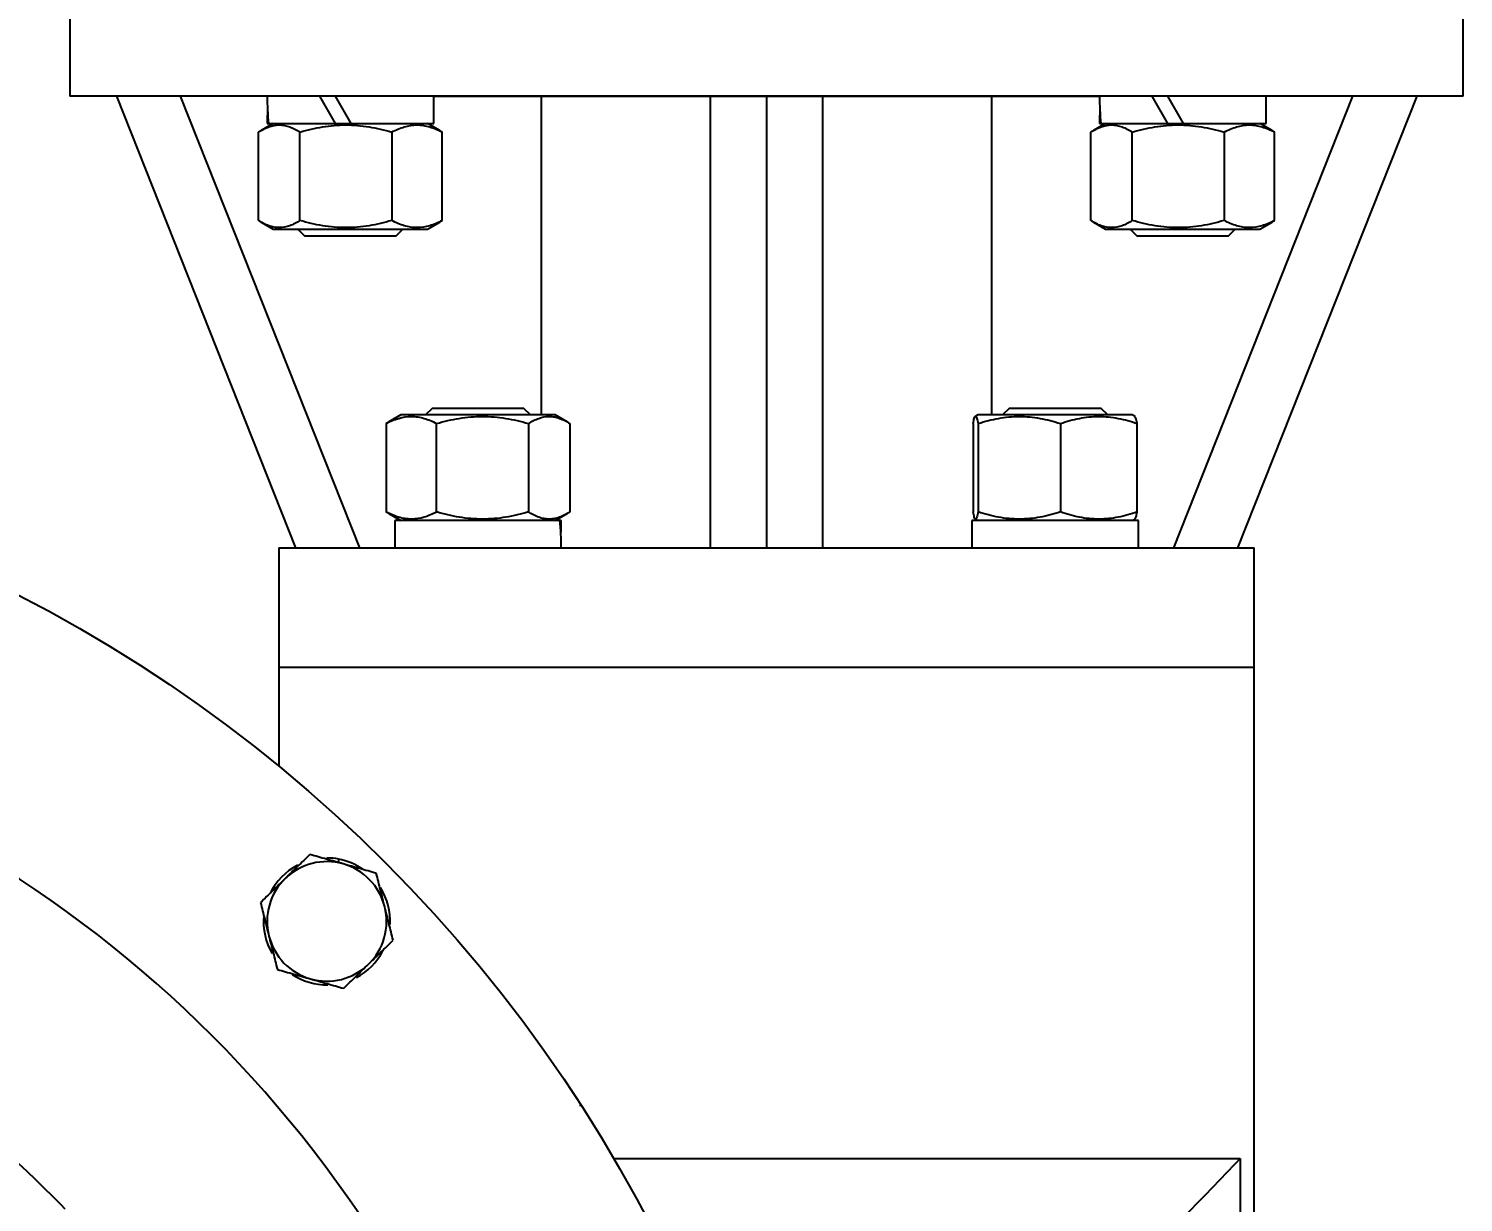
# Model space of a CAD drawing. Header units: millimetres. Extents: x 2278 to 4715, y 679 to 2402.
# Drawn here: x 3730.7 to 3946.9, y 1729.6 to 1906.4 of the extents above; entities that cross this region are included whole.
import ezdxf

# ---------------------------------------------------------------- set-up
doc = ezdxf.new("R2010")
doc.units = ezdxf.units.MM
doc.linetypes.add('AM_ISO08W050', pattern=[18, 12, -1.5, 3, -1.5])
for name, color, linetype, lineweight in [('AM_5', 3, 'Continuous', 25), ('AM_7', 4, 'AM_ISO08W050', 25), ('粗实线', 7, 'Continuous', 40)]:
    doc.layers.add(name, color=color, linetype=linetype, lineweight=lineweight)
doc.styles.add('SLDTEXTSTYLE1', font='txt.shx', dxfattribs={"width": 0.7, "bigfont": 'gbcbig.shx'})
doc.dimstyles.new('SLDDIMSTYLE12$3', dxfattribs={"dimtxt": 12, "dimasz": 10, "dimexe": 0, "dimexo": 0.0625, "dimgap": 0.875, "dimtad": 1, "dimdec": 1, "dimlfac": 1.8, "dimrnd": 1e-09, "dimzin": 12, "dimdsep": 46, "dimtxsty": 'SLDTEXTSTYLE1', "dimcen": 0.09, "dimdle": 8.16, "dimclrd": 3, "dimclre": 3, "dimadec": 0, "dimazin": 3, "dimtfac": 1, "dimtdec": 1, "dimtofl": 0, "dimtmove": 0, "dimatfit": 3, "dimfxl": 0, "dimfrac": 2, "dimtolj": 1, "dimlwd": 5, "dimlwe": 5, "dimarcsym": 0})

# ---------------------------------------------------------------- blocks, each defined once
blk = doc.blocks.new('*D82')
at = {"layer": 'AM_5', "color": 3, "linetype": 'Continuous', "lineweight": 5, "transparency": 16777216}
blk.add_line((3475.47, 1878.4), (3509.72, 1821.88), dxfattribs=at)
at = {"layer": 'AM_5', "color": 3, "lineweight": 5, "transparency": 16777216}
for p, q in [((3628.82, 1625.18), (3629, 1625.18)), ((3628.91, 1625.09), (3628.91, 1625.27))]:
    blk.add_line(p, q, dxfattribs=at)
at = {"layer": 'AM_5', "color": 3, "transparency": 16777216}
blk.add_solid([(3511.14, 1822.75), (3508.29, 1821.02), (3514.9, 1813.33)], dxfattribs=at)
at = {"layer": 'Defpoints', "color": 0, "transparency": 16777216}
for p in [(3514.9, 1813.33), (3742.93, 1437.03)]:
    blk.add_point(p, dxfattribs=at)
at = {"layer": 'AM_5', "color": 0, "transparency": 16777216, "insert": (3489.42, 1868.64), "char_height": 12, "attachment_point": 5, "rotation": 301.215, "style": 'SLDTEXTSTYLE1'}
blk.add_mtext('\\A1;∅440', dxfattribs=at)
blk = doc.blocks.new('*D83')
at = {"layer": 'AM_5', "color": 3, "linetype": 'Continuous', "lineweight": 5, "transparency": 16777216}
blk.add_line((3386.58, 1796.37), (3499.05, 1716.92), dxfattribs=at)
at = {"layer": 'AM_5', "color": 3, "lineweight": 5, "transparency": 16777216}
for p, q in [((3628.82, 1625.18), (3629, 1625.18)), ((3628.91, 1625.09), (3628.91, 1625.27))]:
    blk.add_line(p, q, dxfattribs=at)
at = {"layer": 'AM_5', "color": 3, "transparency": 16777216}
blk.add_solid([(3500.01, 1718.28), (3498.09, 1715.56), (3507.22, 1711.15)], dxfattribs=at)
at = {"layer": 'Defpoints', "color": 0, "transparency": 16777216}
for p in [(3507.22, 1711.15), (3750.61, 1539.21)]:
    blk.add_point(p, dxfattribs=at)
at = {"layer": 'AM_5', "color": 0, "transparency": 16777216, "insert": (3403.84, 1792.6), "char_height": 12, "attachment_point": 5, "rotation": 324.761, "style": 'SLDTEXTSTYLE1'}
blk.add_mtext('\\A1;∅298', dxfattribs=at)
blk = doc.blocks.new('*U58')
at = {"layer": '粗实线', "linetype": 'ByBlock'}
blk.add_circle((-0.07, 0), 5.7, dxfattribs=at)
at = {"layer": '粗实线', "color": 3, "linetype": 'ByBlock'}
blk.add_arc((-0.07, 0), 6.09, 222.8944, 167.5618, dxfattribs=at)
blk = doc.blocks.new('*U59')
at = {"layer": '粗实线', "color": 0, "linetype": 'ByBlock', "lineweight": -2, "transparency": 16777216}
for p, rotation in [((18900.81, 8919.97), 45), ((19066.74, 8851.14), 315), ((18832.03, 8851.26), 90.00000000000001), ((18831.98, 8754.04), 135), ((19066.69, 8753.92), 270), ((18997.91, 8685.21), 225), ((18900.69, 8685.26), 180)]:
    blk.add_blockref('*U58', p, dxfattribs=dict(at, rotation=rotation))
blk.add_blockref('*U58', (18998.03, 8919.92), dxfattribs=at)

msp = doc.modelspace()

# ---------------------------------------------------------------- linework, layer by layer
at = {"color": 7, "linetype": 'Continuous', "lineweight": 25}
for p, q in [((3736.915, 1918.181), (3736.915, 1896.181)), ((3946.915, 1896.181), (3946.915, 1918.181)), ((3841.915, 1896.181), (3736.915, 1896.181)), ((3743.93, 1896.181), (3770.93, 1828.181)), ((3780.598, 1828.181), (3753.598, 1896.181)), ((3791.746, 1896.181), (3766.646, 1896.181)), ((3774.516, 1896.181), (3776.883, 1892.081)), ((3779.308, 1892.081), (3776.941, 1896.181)), ((3791.746, 1892.081), (3791.746, 1896.181)), ((3807.963, 1896.181), (3807.963, 1848.181)), ((3833.415, 1896.181), (3833.415, 1828.181)), ((3946.915, 1896.181), (3841.915, 1896.181)), ((3841.915, 1896.181), (3841.915, 1828.181)), ((3850.415, 1828.181), (3850.415, 1896.181)), ((3875.867, 1848.181), (3875.867, 1896.181)), ((3917.184, 1896.181), (3892.084, 1896.181)), ((3899.954, 1896.181), (3902.321, 1892.081)), ((3904.746, 1892.081), (3902.379, 1896.181)), ((3930.231, 1896.181), (3903.231, 1828.181)), ((3939.9, 1896.181), (3912.9, 1828.181)), ((3917.184, 1892.081), (3917.184, 1896.181)), ((3767.571, 1892.081), (3765.739, 1891.024)), ((3766.646, 1892.081), (3766.871, 1892.081)), ((3766.871, 1892.081), (3791.746, 1892.081)), ((3792.652, 1891.024), (3790.821, 1892.081)), ((3893.009, 1892.081), (3891.177, 1891.024)), ((3892.084, 1892.081), (3892.309, 1892.081)), ((3892.309, 1892.081), (3917.184, 1892.081)), ((3918.09, 1891.024), (3916.259, 1892.081)), ((3765.362, 1877.47), (3765.362, 1890.793)), ((3771.596, 1877.47), (3771.596, 1890.793)), ((3785.43, 1890.793), (3785.43, 1877.47)), ((3793.03, 1890.793), (3792.633, 1890.991)), ((3793.03, 1877.47), (3793.03, 1890.793)), ((3890.8, 1877.47), (3890.8, 1890.793)), ((3897.034, 1877.47), (3897.034, 1890.793)), ((3910.868, 1890.793), (3910.868, 1877.47)), ((3918.468, 1890.793), (3918.071, 1890.991)), ((3918.468, 1877.47), (3918.468, 1890.793)), ((3765.742, 1877.237), (3767.571, 1876.181)), ((3790.821, 1876.181), (3792.649, 1877.237)), ((3792.633, 1877.265), (3793.03, 1877.47)), ((3891.18, 1877.237), (3893.009, 1876.181)), ((3916.259, 1876.181), (3918.087, 1877.237)), ((3918.071, 1877.265), (3918.468, 1877.47)), ((3767.571, 1876.181), (3779.196, 1876.181)), ((3771.278, 1876.181), (3772.278, 1875.181)), ((3772.278, 1875.181), (3779.196, 1875.181)), ((3779.196, 1876.181), (3790.821, 1876.181)), ((3779.196, 1875.181), (3786.113, 1875.181)), ((3786.113, 1875.181), (3787.113, 1876.181)), ((3893.009, 1876.181), (3904.634, 1876.181)), ((3896.716, 1876.181), (3897.716, 1875.181)), ((3897.716, 1875.181), (3904.634, 1875.181)), ((3904.634, 1876.181), (3916.259, 1876.181)), ((3904.634, 1875.181), (3911.551, 1875.181)), ((3911.551, 1875.181), (3912.551, 1876.181)), ((3791.51, 1849.181), (3790.51, 1848.181)), ((3798.428, 1849.181), (3791.51, 1849.181)), ((3805.345, 1849.181), (3798.428, 1849.181)), ((3806.345, 1848.181), (3805.345, 1849.181)), ((3878.484, 1849.181), (3877.484, 1848.181)), ((3885.402, 1849.181), (3878.484, 1849.181)), ((3892.319, 1849.181), (3885.402, 1849.181)), ((3893.319, 1848.181), (3892.319, 1849.181)), ((3784.99, 1847.098), (3784.594, 1846.893)), ((3784.594, 1846.893), (3784.594, 1833.57)), ((3786.803, 1848.181), (3784.974, 1847.126)), ((3798.428, 1848.181), (3786.803, 1848.181)), ((3792.193, 1833.57), (3792.193, 1846.893)), ((3810.053, 1848.181), (3798.428, 1848.181)), ((3806.027, 1846.893), (3806.027, 1833.57)), ((3811.881, 1847.126), (3810.053, 1848.181)), ((3812.262, 1846.893), (3812.262, 1833.57)), ((3873.027, 1846.893), (3873.027, 1833.57)), ((3873.777, 1848.181), (3873.351, 1847.936)), ((3885.402, 1848.181), (3873.777, 1848.181)), ((3873.815, 1846.893), (3873.815, 1833.57)), ((3897.027, 1848.181), (3885.402, 1848.181)), ((3886.19, 1846.893), (3886.19, 1833.57)), ((3897.452, 1847.936), (3897.027, 1848.181)), ((3897.776, 1833.57), (3897.776, 1846.893)), ((3784.594, 1833.57), (3784.99, 1833.372)), ((3784.971, 1833.339), (3786.803, 1832.281)), ((3785.878, 1832.281), (3785.878, 1828.181)), ((3810.752, 1832.281), (3785.878, 1832.281)), ((3810.053, 1832.281), (3811.884, 1833.339)), ((3810.978, 1832.281), (3810.752, 1832.281)), ((3872.852, 1832.281), (3872.852, 1828.181)), ((3897.952, 1832.281), (3872.852, 1832.281)), ((3873.377, 1832.512), (3873.777, 1832.281)), ((3897.027, 1832.281), (3897.427, 1832.512)), ((3897.952, 1828.181), (3897.952, 1832.281)), ((3768.415, 1828.181), (3768.415, 1810.181)), ((3768.415, 1828.181), (3787.18, 1828.181)), ((3787.18, 1828.181), (3792.859, 1828.181)), ((3792.859, 1828.181), (3841.915, 1828.181)), ((3841.915, 1828.181), (3890.97, 1828.181)), ((3890.97, 1828.181), (3896.649, 1828.181)), ((3896.649, 1828.181), (3915.415, 1828.181)), ((3915.415, 1810.181), (3915.415, 1828.181)), ((3768.415, 1810.181), (3768.415, 1795.298)), ((3768.415, 1810.181), (3841.915, 1810.181)), ((3841.915, 1810.181), (3915.415, 1810.181)), ((3915.415, 1440.181), (3915.415, 1810.181)), ((3777.426, 1780.754), (3777.425, 1781.287)), ((3813.924, 1744.181), (3813.745, 1744.181)), ((3818.859, 1736.181), (3913.301, 1736.181)), ((3913.301, 1736.181), (3913.301, 1514.181))]:
    msp.add_line(p, q, dxfattribs=at)
at = {"linetype": 'ByBlock'}
msp.add_line((3791.746, 1896.181), (3892.084, 1896.181), dxfattribs=at)
at = {"color": 7, "linetype": 'Continuous', "lineweight": 25}
msp.add_circle((3628.915, 1625.181), 220, dxfattribs=at)
for centre, radius, start, end in [((3628.915, 1625.181), 183.094, 30.51289, 59.48711), ((3775.639, 1771.906), 9.55, 117.66492, 153.66529), ((3775.639, 1771.906), 9, 74.15979, 134.15979), ((3775.639, 1771.906), 9.55, 79.22088, 90.02267), ((3775.639, 1771.906), 9.55, 55.4811, 79.22088), ((3775.639, 1771.906), 9, 14.15979, 74.15979), ((3775.639, 1771.906), 9, 134.15979, 194.15979), ((3775.639, 1771.906), 9.55, 357.15425, 32.14171), ((3775.639, 1771.906), 9, 314.15979, 14.15979), ((3775.639, 1771.906), 9.55, 174.93683, 210.51721), ((3775.639, 1771.906), 9, 194.15979, 254.15979), ((3775.639, 1771.906), 9.55, 297.8213, 332.31506), ((3775.639, 1771.906), 9, 254.15979, 314.15979), ((3775.639, 1771.906), 9.55, 236.71169, 270.8491)]:
    msp.add_arc(centre, radius, start, end, dxfattribs=at)
for centre, major_axis, start_param, end_param in [((3779.196, 1896.181), (0, -21.737), 4.712389, 4.9021421), ((3904.634, 1896.181), (0, -21.737), 4.712389, 4.9021421), ((3779.196, 1892.081), (0, -21.737), 4.6179404, 4.712389), ((3904.634, 1892.081), (0, -21.737), 4.6179404, 4.712389), ((3798.428, 1828.181), (0, 21.737), 4.712389, 4.9021421), ((3798.428, 1832.281), (0, 21.737), 4.6179404, 4.712389)]:
    msp.add_ellipse(centre, major_axis=major_axis, ratio=0.5773503, start_param=start_param, end_param=end_param, dxfattribs=at)
for points, knots in [([(3765.362, 1890.793), (3765.871, 1891.12), (3766.383, 1891.389), (3767.42, 1891.762), (3767.943, 1891.864), (3768.738, 1891.865), (3769.004, 1891.84), (3769.531, 1891.742), (3769.793, 1891.67), (3770.573, 1891.39), (3771.087, 1891.12), (3771.596, 1890.793)], [0, 0, 0, 0, 0.25, 0.25, 0.5, 0.5, 0.625, 0.625, 0.75, 0.75, 1, 1, 1, 1]), ([(3771.596, 1890.793), (3772.726, 1891.12), (3773.863, 1891.389), (3776.162, 1891.762), (3777.324, 1891.864), (3779.088, 1891.865), (3779.679, 1891.84), (3780.848, 1891.742), (3781.428, 1891.67), (3783.159, 1891.39), (3784.3, 1891.12), (3785.43, 1890.793)], [0, 0, 0, 0, 0.25, 0.25, 0.5, 0.5, 0.625, 0.625, 0.75, 0.75, 1, 1, 1, 1]), ([(3785.43, 1890.793), (3786.051, 1891.12), (3786.676, 1891.389), (3787.939, 1891.762), (3788.577, 1891.864), (3789.546, 1891.865), (3789.87, 1891.84), (3790.512, 1891.742), (3790.831, 1891.67), (3791.782, 1891.39), (3792.409, 1891.12), (3793.03, 1890.793)], [0, 0, 0, 0, 0.25, 0.25, 0.5, 0.5, 0.625, 0.625, 0.75, 0.75, 1, 1, 1, 1]), ([(3890.8, 1890.793), (3891.309, 1891.12), (3891.821, 1891.389), (3892.857, 1891.762), (3893.381, 1891.864), (3894.176, 1891.865), (3894.442, 1891.84), (3894.969, 1891.742), (3895.231, 1891.67), (3896.011, 1891.39), (3896.525, 1891.12), (3897.034, 1890.793)], [0, 0, 0, 0, 0.25, 0.25, 0.5, 0.5, 0.625, 0.625, 0.75, 0.75, 1, 1, 1, 1]), ([(3897.034, 1890.793), (3898.164, 1891.12), (3899.301, 1891.389), (3901.6, 1891.762), (3902.762, 1891.864), (3904.526, 1891.865), (3905.117, 1891.84), (3906.286, 1891.742), (3906.866, 1891.67), (3908.597, 1891.39), (3909.737, 1891.12), (3910.868, 1890.793)], [0, 0, 0, 0, 0.25, 0.25, 0.5, 0.5, 0.625, 0.625, 0.75, 0.75, 1, 1, 1, 1]), ([(3910.868, 1890.793), (3911.489, 1891.12), (3912.114, 1891.389), (3913.377, 1891.762), (3914.015, 1891.864), (3914.984, 1891.865), (3915.308, 1891.84), (3915.95, 1891.742), (3916.269, 1891.67), (3917.22, 1891.39), (3917.846, 1891.12), (3918.468, 1890.793)], [0, 0, 0, 0, 0.25, 0.25, 0.5, 0.5, 0.625, 0.625, 0.75, 0.75, 1, 1, 1, 1]), ([(3771.596, 1877.47), (3771.087, 1877.143), (3770.575, 1876.874), (3769.539, 1876.501), (3769.015, 1876.399), (3768.22, 1876.397), (3767.954, 1876.423), (3767.427, 1876.52), (3767.165, 1876.593), (3766.385, 1876.873), (3765.871, 1877.143), (3765.362, 1877.47)], [0, 0, 0, 0, 0.25, 0.25, 0.5, 0.5, 0.625, 0.625, 0.75, 0.75, 1, 1, 1, 1]), ([(3785.43, 1877.47), (3784.301, 1877.143), (3783.163, 1876.874), (3780.864, 1876.501), (3779.703, 1876.399), (3777.938, 1876.397), (3777.348, 1876.423), (3776.179, 1876.52), (3775.598, 1876.593), (3773.867, 1876.873), (3772.727, 1877.143), (3771.596, 1877.47)], [0, 0, 0, 0, 0.25, 0.25, 0.5, 0.5, 0.625, 0.625, 0.75, 0.75, 1, 1, 1, 1]), ([(3793.03, 1877.47), (3792.409, 1877.143), (3791.784, 1876.874), (3790.521, 1876.501), (3789.883, 1876.399), (3788.914, 1876.397), (3788.59, 1876.423), (3787.948, 1876.52), (3787.629, 1876.593), (3786.678, 1876.873), (3786.052, 1877.143), (3785.43, 1877.47)], [0, 0, 0, 0, 0.25, 0.25, 0.5, 0.5, 0.625, 0.625, 0.75, 0.75, 1, 1, 1, 1]), ([(3897.034, 1877.47), (3896.525, 1877.143), (3896.013, 1876.874), (3894.976, 1876.501), (3894.453, 1876.399), (3893.658, 1876.397), (3893.392, 1876.423), (3892.865, 1876.52), (3892.603, 1876.593), (3891.823, 1876.873), (3891.309, 1877.143), (3890.8, 1877.47)], [0, 0, 0, 0, 0.25, 0.25, 0.5, 0.5, 0.625, 0.625, 0.75, 0.75, 1, 1, 1, 1]), ([(3910.868, 1877.47), (3909.739, 1877.143), (3908.601, 1876.874), (3906.302, 1876.501), (3905.141, 1876.399), (3903.376, 1876.397), (3902.786, 1876.423), (3901.617, 1876.52), (3901.036, 1876.593), (3899.305, 1876.873), (3898.165, 1877.143), (3897.034, 1877.47)], [0, 0, 0, 0, 0.25, 0.25, 0.5, 0.5, 0.625, 0.625, 0.75, 0.75, 1, 1, 1, 1]), ([(3918.468, 1877.47), (3917.847, 1877.143), (3917.222, 1876.874), (3915.959, 1876.501), (3915.321, 1876.399), (3914.352, 1876.397), (3914.028, 1876.423), (3913.386, 1876.52), (3913.067, 1876.593), (3912.116, 1876.873), (3911.489, 1877.143), (3910.868, 1877.47)], [0, 0, 0, 0, 0.25, 0.25, 0.5, 0.5, 0.625, 0.625, 0.75, 0.75, 1, 1, 1, 1]), ([(3784.594, 1846.893), (3785.214, 1847.22), (3785.839, 1847.489), (3787.102, 1847.862), (3787.74, 1847.964), (3788.709, 1847.965), (3789.034, 1847.94), (3789.676, 1847.842), (3789.995, 1847.77), (3790.945, 1847.49), (3791.572, 1847.22), (3792.193, 1846.893)], [0, 0, 0, 0, 0.25, 0.25, 0.5, 0.5, 0.625, 0.625, 0.75, 0.75, 1, 1, 1, 1]), ([(3792.193, 1846.893), (3793.322, 1847.22), (3794.46, 1847.489), (3796.759, 1847.862), (3797.921, 1847.964), (3799.685, 1847.965), (3800.276, 1847.94), (3801.444, 1847.842), (3802.025, 1847.77), (3803.756, 1847.49), (3804.896, 1847.22), (3806.027, 1846.893)], [0, 0, 0, 0, 0.25, 0.25, 0.5, 0.5, 0.625, 0.625, 0.75, 0.75, 1, 1, 1, 1]), ([(3806.027, 1846.893), (3806.536, 1847.22), (3807.049, 1847.489), (3808.085, 1847.862), (3808.608, 1847.964), (3809.403, 1847.965), (3809.67, 1847.94), (3810.196, 1847.842), (3810.458, 1847.77), (3811.238, 1847.49), (3811.752, 1847.22), (3812.262, 1846.893)], [0, 0, 0, 0, 0.25, 0.25, 0.5, 0.5, 0.625, 0.625, 0.75, 0.75, 1, 1, 1, 1]), ([(3873.027, 1846.893), (3873.092, 1847.22), (3873.156, 1847.489), (3873.287, 1847.862), (3873.353, 1847.964), (3873.454, 1847.965), (3873.488, 1847.94), (3873.554, 1847.842), (3873.587, 1847.77), (3873.686, 1847.49), (3873.751, 1847.22), (3873.815, 1846.893)], [0, 0, 0, 0, 0.25, 0.25, 0.5, 0.5, 0.625, 0.625, 0.75, 0.75, 1, 1, 1, 1]), ([(3873.815, 1846.893), (3874.825, 1847.22), (3875.843, 1847.489), (3877.9, 1847.862), (3878.939, 1847.964), (3880.517, 1847.965), (3881.045, 1847.94), (3882.091, 1847.842), (3882.61, 1847.77), (3884.158, 1847.49), (3885.178, 1847.22), (3886.19, 1846.893)], [0, 0, 0, 0, 0.25, 0.25, 0.5, 0.5, 0.625, 0.625, 0.75, 0.75, 1, 1, 1, 1]), ([(3886.19, 1846.893), (3887.136, 1847.22), (3888.088, 1847.489), (3890.014, 1847.862), (3890.987, 1847.964), (3892.464, 1847.965), (3892.959, 1847.94), (3893.938, 1847.842), (3894.424, 1847.77), (3895.874, 1847.49), (3896.829, 1847.22), (3897.776, 1846.893)], [0, 0, 0, 0, 0.25, 0.25, 0.5, 0.5, 0.625, 0.625, 0.75, 0.75, 1, 1, 1, 1]), ([(3897.776, 1846.893), (3897.708, 1847.22), (3897.591, 1847.778), (3897.471, 1847.851), (3897.421, 1847.881)], [0, 0, 0, 0, 0.58643799, 1, 1, 1, 1]), ([(3792.193, 1833.57), (3791.573, 1833.243), (3790.948, 1832.974), (3789.685, 1832.601), (3789.047, 1832.499), (3788.078, 1832.497), (3787.753, 1832.523), (3787.111, 1832.62), (3786.792, 1832.693), (3785.841, 1832.973), (3785.215, 1833.243), (3784.594, 1833.57)], [0, 0, 0, 0, 0.25, 0.25, 0.5, 0.5, 0.625, 0.625, 0.75, 0.75, 1, 1, 1, 1]), ([(3806.027, 1833.57), (3804.898, 1833.243), (3803.76, 1832.974), (3801.461, 1832.601), (3800.299, 1832.499), (3798.535, 1832.497), (3797.944, 1832.523), (3796.776, 1832.62), (3796.195, 1832.693), (3794.464, 1832.973), (3793.324, 1833.243), (3792.193, 1833.57)], [0, 0, 0, 0, 0.25, 0.25, 0.5, 0.5, 0.625, 0.625, 0.75, 0.75, 1, 1, 1, 1]), ([(3812.262, 1833.57), (3811.753, 1833.243), (3811.24, 1832.974), (3810.204, 1832.601), (3809.68, 1832.499), (3808.885, 1832.497), (3808.619, 1832.523), (3808.092, 1832.62), (3807.831, 1832.693), (3807.05, 1832.973), (3806.537, 1833.243), (3806.027, 1833.57)], [0, 0, 0, 0, 0.25, 0.25, 0.5, 0.5, 0.625, 0.625, 0.75, 0.75, 1, 1, 1, 1]), ([(3873.815, 1833.57), (3873.751, 1833.243), (3873.686, 1832.974), (3873.555, 1832.601), (3873.489, 1832.499), (3873.388, 1832.497), (3873.355, 1832.523), (3873.288, 1832.62), (3873.255, 1832.693), (3873.157, 1832.973), (3873.092, 1833.243), (3873.027, 1833.57)], [0, 0, 0, 0, 0.25, 0.25, 0.5, 0.5, 0.625, 0.625, 0.75, 0.75, 1, 1, 1, 1]), ([(3886.19, 1833.57), (3885.179, 1833.243), (3884.162, 1832.974), (3882.105, 1832.601), (3881.066, 1832.499), (3879.488, 1832.497), (3878.96, 1832.523), (3877.914, 1832.62), (3877.395, 1832.693), (3875.847, 1832.973), (3874.827, 1833.243), (3873.815, 1833.57)], [0, 0, 0, 0, 0.25, 0.25, 0.5, 0.5, 0.625, 0.625, 0.75, 0.75, 1, 1, 1, 1]), ([(3897.776, 1833.57), (3896.83, 1833.243), (3895.878, 1832.974), (3893.952, 1832.601), (3892.979, 1832.499), (3891.502, 1832.497), (3891.007, 1832.523), (3890.028, 1832.62), (3889.542, 1832.693), (3888.092, 1832.973), (3887.137, 1833.243), (3886.19, 1833.57)], [0, 0, 0, 0, 0.25, 0.25, 0.5, 0.5, 0.625, 0.625, 0.75, 0.75, 1, 1, 1, 1]), ([(3897.421, 1832.522), (3897.479, 1832.591), (3897.599, 1832.734), (3897.716, 1833.284), (3897.776, 1833.57)], [0, 0, 0, 0, 0.4802462, 1, 1, 1, 1]), ([(3773.097, 1781.983), (3772.481, 1781.384), (3771.863, 1780.784), (3770.62, 1779.578), (3769.997, 1778.972), (3769.369, 1778.363)], [0, 0, 0, 0, 0.5, 0.5, 1, 1, 1, 1]), ([(3778.096, 1780.564), (3777.255, 1780.803), (3776.418, 1781.04), (3774.753, 1781.513), (3773.923, 1781.748), (3773.097, 1781.983)], [0, 0, 0, 0, 0.5, 0.5, 1, 1, 1, 1]), ([(3783.095, 1779.146), (3782.268, 1779.38), (3781.439, 1779.616), (3779.774, 1780.088), (3778.937, 1780.326), (3778.096, 1780.564)], [0, 0, 0, 0, 0.5, 0.5, 1, 1, 1, 1]), ([(3769.369, 1778.363), (3768.742, 1777.754), (3768.118, 1777.148), (3766.876, 1775.941), (3766.258, 1775.341), (3765.642, 1774.743)], [0, 0, 0, 0, 0.5, 0.5, 1, 1, 1, 1]), ([(3784.366, 1774.108), (3784.152, 1774.955), (3783.939, 1775.799), (3783.516, 1777.477), (3783.305, 1778.313), (3783.095, 1779.146)], [0, 0, 0, 0, 0.5, 0.5, 1, 1, 1, 1]), ([(3765.642, 1774.743), (3765.852, 1773.91), (3766.063, 1773.074), (3766.486, 1771.395), (3766.699, 1770.552), (3766.913, 1769.704)], [0, 0, 0, 0, 0.5, 0.5, 1, 1, 1, 1]), ([(3785.637, 1769.069), (3785.427, 1769.902), (3785.216, 1770.738), (3784.792, 1772.417), (3784.58, 1773.26), (3784.366, 1774.108)], [0, 0, 0, 0, 0.5, 0.5, 1, 1, 1, 1]), ([(3766.913, 1769.704), (3767.127, 1768.857), (3767.339, 1768.013), (3767.763, 1766.335), (3767.974, 1765.499), (3768.184, 1764.666)], [0, 0, 0, 0, 0.5, 0.5, 1, 1, 1, 1]), ([(3781.909, 1765.449), (3782.536, 1766.058), (3783.16, 1766.664), (3784.402, 1767.871), (3785.021, 1768.471), (3785.637, 1769.069)], [0, 0, 0, 0, 0.5, 0.5, 1, 1, 1, 1]), ([(3768.184, 1764.666), (3769.01, 1764.432), (3769.839, 1764.196), (3771.505, 1763.724), (3772.342, 1763.486), (3773.183, 1763.248)], [0, 0, 0, 0, 0.5, 0.5, 1, 1, 1, 1]), ([(3778.182, 1761.829), (3778.798, 1762.428), (3779.416, 1763.028), (3780.658, 1764.234), (3781.282, 1764.84), (3781.909, 1765.449)], [0, 0, 0, 0, 0.5, 0.5, 1, 1, 1, 1]), ([(3773.183, 1763.248), (3774.024, 1763.009), (3774.86, 1762.772), (3776.526, 1762.299), (3777.355, 1762.064), (3778.182, 1761.829)], [0, 0, 0, 0, 0.5, 0.5, 1, 1, 1, 1])]:
    msp.add_open_spline(points, degree=3, knots=knots, dxfattribs=at)
msp.add_open_spline([(3904.391, 1726.938), (3907.368, 1730.012), (3910.337, 1733.094), (3913.301, 1736.181)], degree=3, dxfattribs=at)
at = {"layer": 'AM_7'}
for radius in [149, 127.054]:
    msp.add_circle((3628.915, 1625.181), radius, dxfattribs=at)

# ---------------------------------------------------------------- block references
at = {"layer": '粗实线', "linetype": 'ByBlock'}
msp.add_blockref('*U59', (-15320.445, -7177.409), dxfattribs=at)

# ---------------------------------------------------------------- dimensions: what is measured, and where the dimension line sits
at = {"layer": 'AM_5'}
for p1, p2, picture, middle in [((3742.93, 1437.031), (3514.899, 1813.332), '*D82', (3483.541, 1865.079)), ((3750.611, 1539.21), (3507.219, 1711.153), '*D83', (3399.877, 1786.983))]:
    dim = msp.add_diameter_dim_2p(p1=p1, p2=p2, dimstyle='SLDDIMSTYLE12$3', override={"dimlfac": 1}, dxfattribs=at)
    dim.commit()
    dim.dimension.update_dxf_attribs({"geometry": picture, "text_midpoint": middle, "dimtype": 163})

doc.saveas('drawing.dxf')
